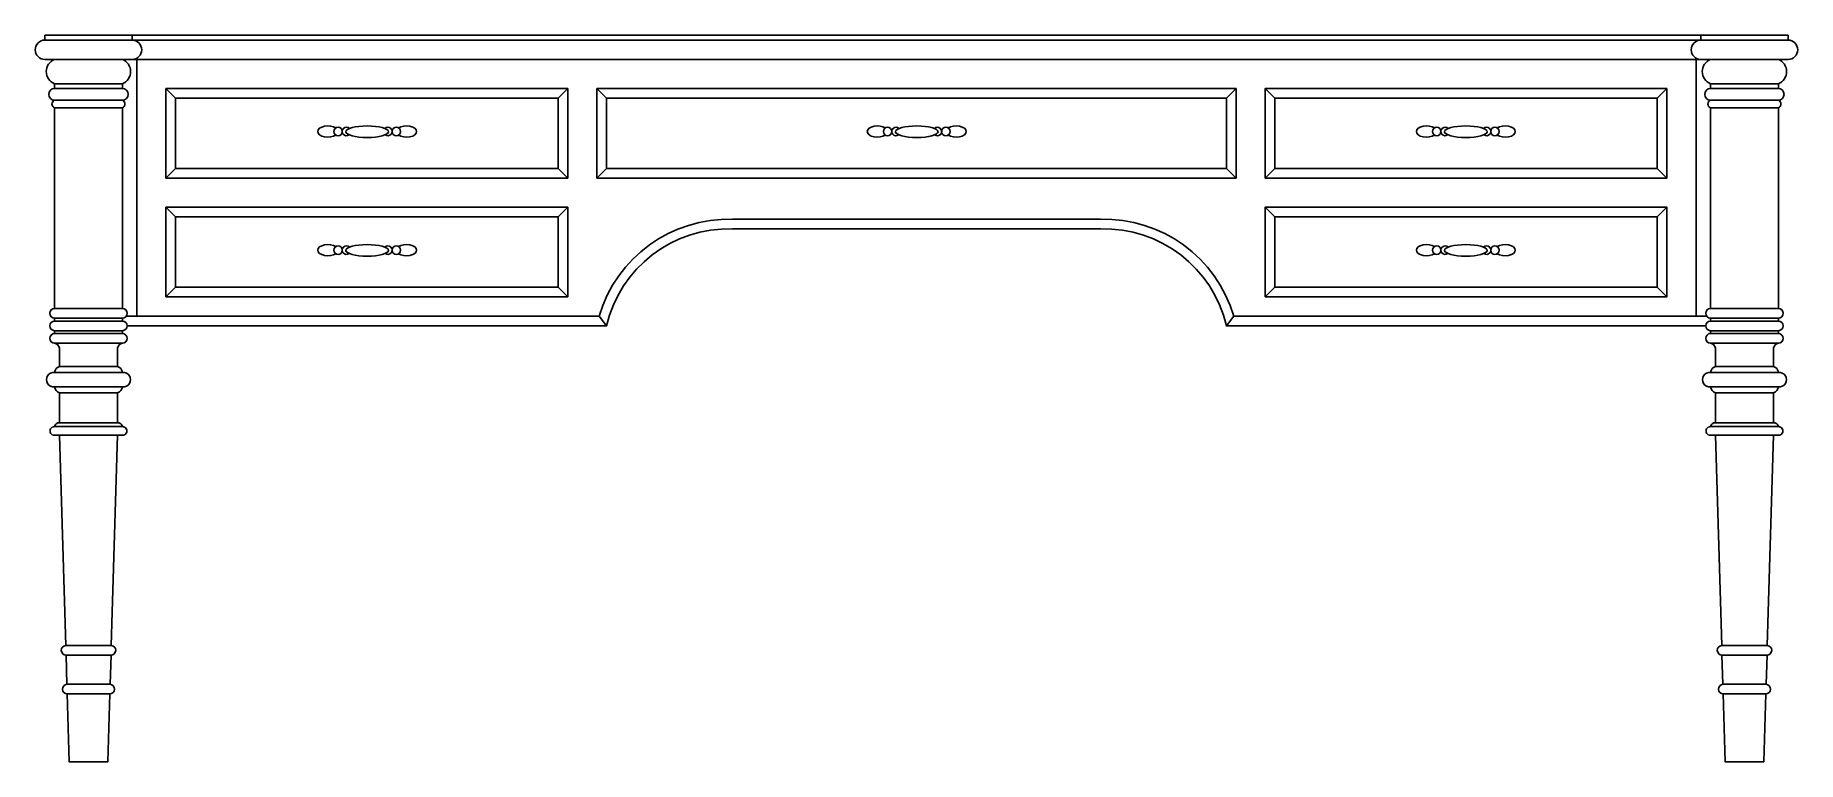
# Model space of a CAD drawing. Header units: millimetres. Extents: x 1530 to 1712, y 1142 to 1217.
import ezdxf

# ---------------------------------------------------------------- set-up
doc = ezdxf.new("R2010")
doc.units = ezdxf.units.MM
doc.layers.add('3', color=3, linetype='Continuous')
doc.layers.add('4', color=4, linetype='Continuous')

msp = doc.modelspace()

# ---------------------------------------------------------------- linework, layer by layer
at = {"layer": '3', "color": 0}
for p, q in [((1711.45, 1216.42), (1531.45, 1216.42)), ((1540.95, 1214.42), (1540.95, 1187.92)), ((1701.95, 1214.42), (1701.95, 1187.92)), ((1539.45, 1211.92), (1532.45, 1211.92)), ((1539.45, 1211.42), (1532.45, 1211.42)), ((1544.95, 1210.42), (1543.95, 1211.42)), ((1584.45, 1210.42), (1585.45, 1211.42)), ((1589.45, 1210.42), (1588.45, 1211.42)), ((1653.45, 1210.42), (1654.45, 1211.42)), ((1658.45, 1210.42), (1657.45, 1211.42)), ((1697.95, 1210.42), (1698.95, 1211.42)), ((1703.45, 1211.92), (1710.45, 1211.92)), ((1703.45, 1211.42), (1710.45, 1211.42)), ((1539.45, 1210.22), (1532.45, 1210.22)), ((1539.45, 1209.42), (1532.45, 1209.42)), ((1703.45, 1210.22), (1710.45, 1210.22)), ((1703.45, 1209.42), (1710.45, 1209.42)), ((1544.95, 1203.17), (1543.95, 1202.17)), ((1584.45, 1203.17), (1585.45, 1202.17)), ((1588.45, 1202.17), (1589.45, 1203.17)), ((1653.45, 1203.17), (1654.45, 1202.17)), ((1657.45, 1202.17), (1658.45, 1203.17)), ((1697.95, 1203.17), (1698.95, 1202.17)), ((1543.95, 1199.17), (1544.95, 1198.17)), ((1584.45, 1198.17), (1585.45, 1199.17)), ((1658.45, 1198.17), (1657.45, 1199.17)), ((1697.95, 1198.17), (1698.95, 1199.17)), ((1544.95, 1190.92), (1543.95, 1189.92)), ((1585.45, 1189.92), (1584.45, 1190.92)), ((1657.45, 1189.92), (1658.45, 1190.92)), ((1697.95, 1190.92), (1698.95, 1189.92)), ((1539.45, 1188.72), (1532.45, 1188.72)), ((1703.45, 1188.72), (1710.45, 1188.72)), ((1539.45, 1187.72), (1532.45, 1187.72)), ((1539.45, 1187.42), (1532.45, 1187.42)), ((1588.68, 1187.92), (1589.45, 1186.92)), ((1654.22, 1187.92), (1653.45, 1186.92)), ((1703.45, 1187.72), (1710.45, 1187.72)), ((1703.45, 1187.42), (1710.45, 1187.42)), ((1539.45, 1186.42), (1532.45, 1186.42)), ((1539.45, 1186.12), (1532.45, 1186.12)), ((1539.45, 1185.12), (1532.45, 1185.12)), ((1703.45, 1186.42), (1710.45, 1186.42)), ((1703.45, 1186.12), (1710.45, 1186.12)), ((1703.45, 1185.12), (1710.45, 1185.12)), ((1539.45, 1182.12), (1532.45, 1182.12)), ((1538.95, 1182.72), (1532.95, 1182.72)), ((1703.45, 1182.12), (1710.45, 1182.12)), ((1703.95, 1182.72), (1709.95, 1182.72)), ((1539.45, 1180.62), (1532.45, 1180.62)), ((1532.95, 1180.02), (1538.95, 1180.02)), ((1703.45, 1180.62), (1710.45, 1180.62)), ((1709.95, 1180.02), (1703.95, 1180.02)), ((1532.45, 1176.52), (1539.45, 1176.52)), ((1532.95, 1176.92), (1538.95, 1176.92)), ((1710.45, 1176.52), (1703.45, 1176.52)), ((1709.95, 1176.92), (1703.95, 1176.92)), ((1532.45, 1175.62), (1539.45, 1175.62)), ((1710.45, 1175.62), (1703.45, 1175.62)), ((1533.6, 1153.92), (1538.31, 1153.92)), ((1709.31, 1153.92), (1704.6, 1153.92)), ((1533.63, 1152.92), (1538.28, 1152.92)), ((1709.28, 1152.92), (1704.63, 1152.92)), ((1533.72, 1149.92), (1538.19, 1149.92)), ((1533.75, 1148.92), (1538.16, 1148.92)), ((1709.19, 1149.92), (1704.72, 1149.92)), ((1709.16, 1148.92), (1704.75, 1148.92))]:
    msp.add_line(p, q, dxfattribs=at)
for points in [[(1543.95, 1211.42), (1585.45, 1211.42), (1585.45, 1202.17), (1543.95, 1202.17)], [(1544.95, 1210.42), (1584.45, 1210.42), (1584.45, 1203.17), (1544.95, 1203.17)], [(1588.45, 1211.42), (1654.45, 1211.42), (1654.45, 1202.17), (1588.45, 1202.17)], [(1589.45, 1210.42), (1653.45, 1210.42), (1653.45, 1203.17), (1589.45, 1203.17)], [(1698.95, 1211.42), (1657.45, 1211.42), (1657.45, 1202.17), (1698.95, 1202.17)], [(1697.95, 1210.42), (1658.45, 1210.42), (1658.45, 1203.17), (1697.95, 1203.17)], [(1585.45, 1189.92), (1585.45, 1199.17), (1543.95, 1199.17), (1543.95, 1189.92)], [(1584.45, 1190.92), (1584.45, 1198.17), (1544.95, 1198.17), (1544.95, 1190.92)], [(1657.45, 1189.92), (1657.45, 1199.17), (1698.95, 1199.17), (1698.95, 1189.92)], [(1658.45, 1190.92), (1658.45, 1198.17), (1697.95, 1198.17), (1697.95, 1190.92)]]:
    msp.add_lwpolyline(points, close=True, dxfattribs=at)
msp.add_lwpolyline([(1703.05, 1187.92), (1654.22, 1187.92, 0.340771), (1640.44, 1197.92), (1602.47, 1197.92, 0.340771), (1588.68, 1187.92), (1539.85, 1187.92)], format="xyb", dxfattribs=at)
for centre in [(1561.72, 1206.98), (1567.74, 1206.98), (1618.47, 1206.98), (1624.49, 1206.98), (1675.17, 1206.98), (1681.19, 1206.98), (1561.72, 1194.73), (1567.74, 1194.73), (1675.17, 1194.73), (1681.19, 1194.73)]:
    msp.add_circle(centre, 0.44, dxfattribs=at)
for centre, start, end in [((1562.58, 1206.98), 44.0172, 308.4791), ((1566.87, 1206.98), 231.5209, 135.9828), ((1619.33, 1206.98), 44.0172, 308.4791), ((1623.62, 1206.98), 231.5209, 135.9828), ((1676.04, 1206.98), 44.0172, 308.4791), ((1680.33, 1206.98), 231.5209, 135.9828), ((1562.58, 1194.73), 44.0172, 308.4791), ((1566.87, 1194.73), 231.5209, 135.9828), ((1676.04, 1194.73), 44.0172, 308.4791), ((1680.33, 1194.73), 231.5209, 135.9828)]:
    msp.add_arc(centre, 0.44, start, end, dxfattribs=at)
for centre in [(1560.67, 1206.98), (1617.42, 1206.98), (1674.12, 1206.98), (1560.67, 1194.73), (1674.12, 1194.73)]:
    msp.add_ellipse(centre, major_axis=(-1.05, 0), ratio=0.554056, start_param=3.829133, end_param=8.737237, dxfattribs=at)
for centre in [(1564.73, 1206.96), (1621.48, 1206.96), (1564.73, 1194.71)]:
    msp.add_ellipse(centre, major_axis=(-2.2, 0), ratio=0.272936, dxfattribs=at)
at = {"layer": '3', "color": 0, "extrusion": (0, 0, -1)}
for centre in [(1568.79, 1206.98), (1625.54, 1206.98), (1682.24, 1206.98), (1568.79, 1194.73), (1682.24, 1194.73)]:
    msp.add_ellipse(centre, major_axis=(1.05, 0), ratio=0.554056, start_param=3.829133, end_param=8.737237, dxfattribs=at)
for centre in [(1678.18, 1206.96), (1678.18, 1194.71)]:
    msp.add_ellipse(centre, major_axis=(2.2, 0), ratio=0.272936, dxfattribs=at)
at = {"layer": '4', "color": 0}
for p, q in [((1711.45, 1216.92), (1531.45, 1216.92)), ((1531.45, 1216.92), (1531.45, 1216.42)), ((1540.45, 1216.92), (1540.45, 1216.42)), ((1702.45, 1216.42), (1702.45, 1216.92)), ((1711.45, 1216.92), (1711.45, 1216.42)), ((1711.45, 1216.42), (1711.45, 1216.92)), ((1711.45, 1214.42), (1531.45, 1214.42))]:
    msp.add_line(p, q, dxfattribs=at)
for points in [[(1532.45, 1214.42, 0.682836), (1532.45, 1211.92), (1532.45, 1211.42, 0.993836), (1532.45, 1210.22, 0.675576), (1532.45, 1209.42), (1532.45, 1188.72, 1), (1532.45, 1187.72), (1532.45, 1187.42, 1), (1532.45, 1186.42), (1532.45, 1186.12, 1), (1532.45, 1185.12, -0.295812), (1532.95, 1184.62), (1532.95, 1182.72, 0.319021), (1532.45, 1182.12, 1.118505), (1532.45, 1180.62, 0.319021), (1532.95, 1180.02), (1532.95, 1176.92, 0.389127), (1532.45, 1176.52, 1.043794), (1532.45, 1175.62)], [(1539.45, 1214.42, -0.682836), (1539.45, 1211.92), (1539.45, 1211.42, -0.993836), (1539.45, 1210.22, -0.675576), (1539.45, 1209.42), (1539.45, 1188.72, -1), (1539.45, 1187.72), (1539.45, 1187.42, -1), (1539.45, 1186.42), (1539.45, 1186.12, -1), (1539.45, 1185.12, 0.295812), (1538.95, 1184.62), (1538.95, 1182.72, -0.319021), (1539.45, 1182.12, -1.118505), (1539.45, 1180.62, -0.319021), (1538.95, 1180.02), (1538.95, 1176.92, -0.389127), (1539.45, 1176.52, -1.043794), (1539.45, 1175.62)], [(1703.45, 1214.42, 0.682836), (1703.45, 1211.92), (1703.45, 1211.42, 0.993836), (1703.45, 1210.22, 0.675576), (1703.45, 1209.42), (1703.45, 1188.72, 1), (1703.45, 1187.72), (1703.45, 1187.42, 1), (1703.45, 1186.42), (1703.45, 1186.12, 1), (1703.45, 1185.12, -0.295812), (1703.95, 1184.62), (1703.95, 1182.72, 0.319021), (1703.45, 1182.12, 1.118505), (1703.45, 1180.62, 0.319021), (1703.95, 1180.02), (1703.95, 1176.92, 0.389127), (1703.45, 1176.52, 1.043794), (1703.45, 1175.62)], [(1710.45, 1214.42, -0.682836), (1710.45, 1211.92), (1710.45, 1211.42, -0.993836), (1710.45, 1210.22, -0.675576), (1710.45, 1209.42), (1710.45, 1188.72, -1), (1710.45, 1187.72), (1710.45, 1187.42, -1), (1710.45, 1186.42), (1710.45, 1186.12, -1), (1710.45, 1185.12, 0.295812), (1709.95, 1184.62), (1709.95, 1182.72, -0.319021), (1710.45, 1182.12, -1.118505), (1710.45, 1180.62, -0.319021), (1709.95, 1180.02), (1709.95, 1176.92, -0.389127), (1710.45, 1176.52, -1.043794), (1710.45, 1175.62)], [(1702.95, 1186.92), (1653.45, 1186.92, 0.35716), (1640.45, 1196.92), (1602.45, 1196.92, 0.35716), (1589.45, 1186.92), (1539.95, 1186.92)], [(1532.95, 1175.62), (1533.6, 1153.92, 0.937492), (1533.63, 1152.92), (1533.72, 1149.92, 0.92324), (1533.75, 1148.92), (1533.95, 1141.92), (1537.95, 1141.92), (1538.16, 1148.92, 0.92324), (1538.19, 1149.92), (1538.28, 1152.92, 0.937492), (1538.31, 1153.92), (1538.95, 1175.62)], [(1709.95, 1175.62), (1709.31, 1153.92, -0.937492), (1709.28, 1152.92), (1709.19, 1149.92, -0.92324), (1709.16, 1148.92), (1708.95, 1141.92), (1704.95, 1141.92), (1704.75, 1148.92, -0.92324), (1704.72, 1149.92), (1704.63, 1152.92, -0.937492), (1704.6, 1153.92), (1703.95, 1175.62)]]:
    msp.add_lwpolyline(points, format="xyb", dxfattribs=at)
for centre, start, end in [((1531.45, 1215.42), 90, 270), ((1540.45, 1215.42), 270, 90), ((1702.45, 1215.42), 90, 270), ((1711.45, 1215.42), 270, 90)]:
    msp.add_arc(centre, 1, start, end, dxfattribs=at)

doc.saveas('drawing.dxf')
